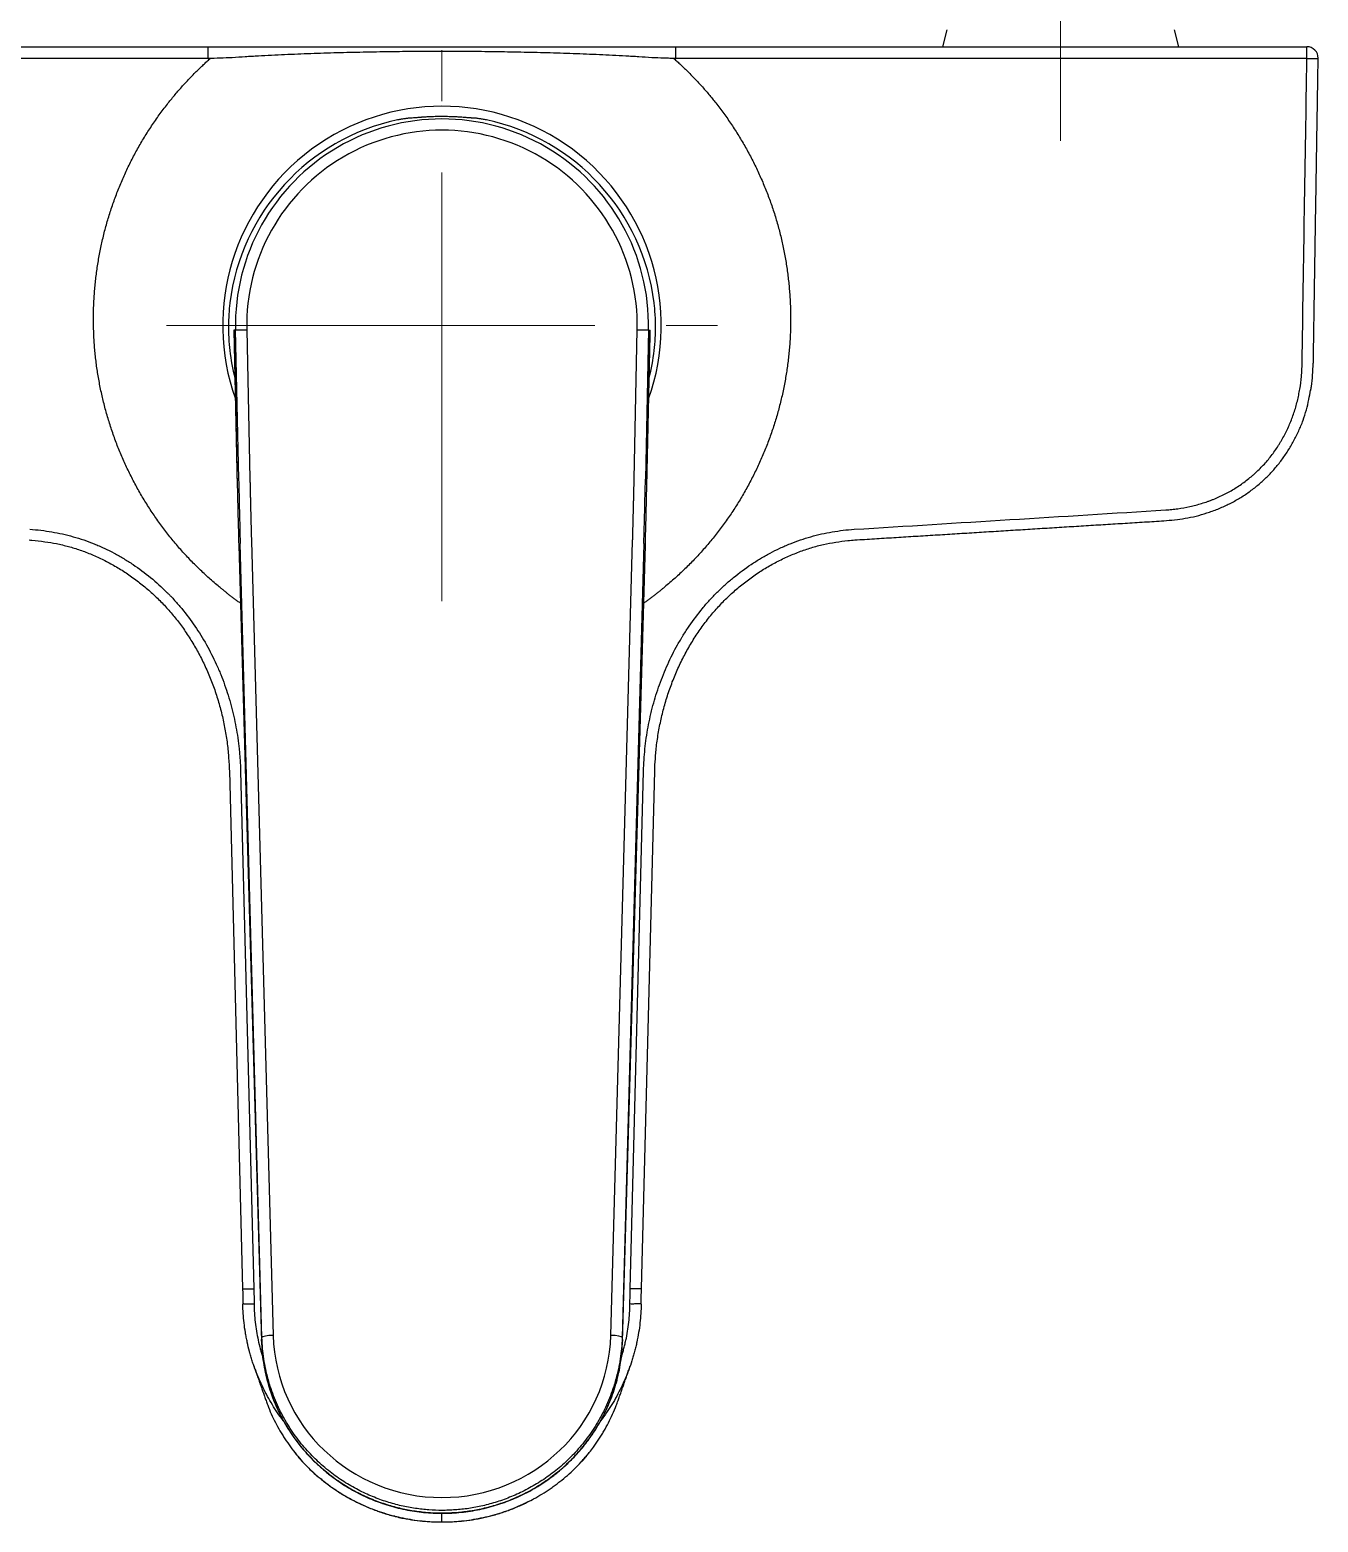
# Model space of a CAD drawing. Extents: x 900 to 2324, y -1513 to 827.
# Drawn here: x 1418.3 to 1532.8, y 538.3 to 671 of the extents above; entities that cross this region are included whole.
import ezdxf

# ---------------------------------------------------------------- set-up
doc = ezdxf.new("R2010")
doc.units = 0
doc.header["$LTSCALE"] = 4
doc.header["$MEASUREMENT"] = 0
doc.linetypes.add('CENTER2', pattern=[28.575, 19.05, -3.175, 3.175, -3.175])
doc.layers.add('1', color=7, linetype='CONTINUOUS')
doc.layers.add('Cneter', color=1, linetype='CENTER2', lineweight=13)

msp = doc.modelspace()

# ---------------------------------------------------------------- linework, layer by layer
at = {"layer": '1', "color": 7, "linetype": 'Continuous', "lineweight": -3}
for p, q in [((1499.84, 670.98), (1499.44, 669.48)), ((1520.03, 670.98), (1520.44, 669.48)), ((1378.02, 669.48), (1434.13, 669.48)), ((1434.13, 668.43), (1434.13, 669.48)), ((1475.73, 669.48), (1531.85, 669.48)), ((1475.73, 668.43), (1475.73, 669.48)), ((1531.85, 668.43), (1531.85, 669.48)), ((1434.13, 668.43), (1378.02, 668.43)), ((1531.85, 668.43), (1475.73, 668.43)), ((1436.57, 644.3), (1436.43, 644.29)), ((1436.43, 644.29), (1436.72, 630.37)), ((1436.44, 643.84), (1436.72, 630.37)), ((1436.57, 644.3), (1437.57, 644.32)), ((1436.85, 631.04), (1436.57, 644.3)), ((1437.57, 644.32), (1437.85, 631.06)), ((1472.02, 631.06), (1472.3, 644.32)), ((1472.3, 644.32), (1473.3, 644.3)), ((1473.3, 644.3), (1473.02, 631.04)), ((1473.14, 630.37), (1473.44, 644.29)), ((1473.15, 630.37), (1473.43, 643.84)), ((1473.3, 644.3), (1473.44, 644.29)), ((1436.72, 630.37), (1436.72, 630.37)), ((1473.14, 630.37), (1473.15, 630.37)), ((1436.85, 625.18), (1438.88, 554.36)), ((1436.85, 625.17), (1438.88, 554.35)), ((1438.92, 554.68), (1436.99, 625.31)), ((1437.99, 625.5), (1439.92, 554.88)), ((1469.95, 554.88), (1471.88, 625.5)), ((1472.88, 625.31), (1470.95, 554.68)), ((1470.99, 554.36), (1473.02, 625.18)), ((1470.99, 554.35), (1473.02, 625.17)), ((1436.02, 605.1), (1437.2, 559.05)), ((1437.01, 605.07), (1438.2, 559.03)), ((1471.67, 559.03), (1472.85, 605.07)), ((1472.67, 559.05), (1473.85, 605.1)), ((1438.88, 554.36), (1438.92, 554.68)), ((1470.95, 554.68), (1470.99, 554.36))]:
    msp.add_line(p, q, dxfattribs=at)
for centre, radius, start, end in [((1531.85, 668.48), 1, 359.0773, 90), ((1454.93, 644.69), 19.5, 340.4587, 199.5413), ((1454.93, 644.69), 18.37, 358.7867, 181.2133), ((1454.93, 644.69), 17.37, 358.7867, 181.2133), ((1454.93, 644.69), 19, 186.7006, 194.2496), ((1454.93, 644.69), 19, 345.7504, 353.2994)]:
    msp.add_arc(centre, radius, start, end, dxfattribs=at)
for centre, major_axis, ratio, start_param, end_param in [((1531.85, 668.48), (-1, 0.016), 0.052329, 1.571639, 3.141581), ((1454.93, 644.38), (0, 19.01), 0.999867, 0.209393, 1.448487), ((1454.93, 644.38), (0, 19.01), 0.999867, 4.834699, 6.073793), ((1438, 631.04), (-0.7, 33), 0.034913, 1.570056, 1.744589), ((1471.87, 631.04), (0.7, 33), 0.034913, 4.538596, 4.713129), ((1437.6, 630.37), (-0.53, 25), 0.034913, 1.570056, 1.779496), ((1472.27, 630.37), (0.53, 25), 0.034913, 4.50369, 4.713129), ((1439.92, 554.71), (-1, -0.027), 0.173585, 4.707644, 6.24774), ((1454.93, 555.28), (15.02, 0), 0.986478, 3.168554, 6.256224), ((1469.95, 554.71), (1, -0.027), 0.173585, 0.035445, 1.575542), ((1469.99, 554.38), (1, -0.029), 0.20783, 6.118106, 6.318871), ((1454.93, 539.27), (0, 1), 0.0001, 2.930765, 3.1365)]:
    msp.add_ellipse(centre, major_axis=major_axis, ratio=ratio, start_param=start_param, end_param=end_param, dxfattribs=at)
for points, degree in [([(1434.13, 669.48), (1434.5, 669.48), (1435.24, 669.48), (1435.98, 669.48), (1436.34, 669.48)], 3), ([(1473.52, 669.48), (1473.89, 669.48), (1474.63, 669.48), (1475.37, 669.48), (1475.73, 669.48)], 3), ([(1434.31, 668.43), (1434.13, 668.43)], 1), ([(1475.73, 668.43), (1475.56, 668.43)], 1), ([(1531.42, 641.3), (1531.56, 650.35), (1531.7, 659.39), (1531.85, 668.43)], 3), ([(1532.42, 641.34), (1532.63, 654.9), (1532.85, 668.47)], 2), ([(1491.59, 626.57), (1500.82, 627.14), (1510.05, 627.71), (1519.29, 628.29)], 3), ([(1491.65, 625.62), (1505.5, 626.48), (1519.35, 627.34)], 2), ([(1437.2, 559.05), (1437.23, 557.72)], 1), ([(1438.2, 559.03), (1438.21, 558.58), (1438.22, 558.13), (1438.23, 557.68)], 3), ([(1471.64, 557.68), (1471.65, 558.13), (1471.66, 558.58), (1471.67, 559.03)], 3), ([(1472.64, 557.72), (1472.65, 558.38), (1472.67, 559.05)], 2), ([(1437.22, 557.72), (1437.22, 557.66)], 1), ([(1472.64, 557.65), (1472.64, 557.72)], 1), ([(1438.2, 552.17), (1439.28, 549.08)], 1), ([(1470.59, 549.08), (1471.67, 552.17)], 1)]:
    msp.add_open_spline(points, degree=degree, dxfattribs=at)
for points, degree, knots in [([(1454.93, 669.06), (1454.16, 669.06), (1453.38, 669.06), (1451.82, 669.05), (1451.04, 669.04), (1449.49, 669.02), (1448.71, 669), (1447.15, 668.97), (1446.38, 668.96), (1444.82, 668.91), (1444.04, 668.89), (1442.49, 668.83), (1441.71, 668.8), (1440.55, 668.75), (1440.16, 668.73), (1439.38, 668.69), (1438.99, 668.67), (1438.41, 668.64), (1438.22, 668.63), (1437.83, 668.61), (1437.63, 668.6), (1437.05, 668.56), (1436.66, 668.54), (1436.28, 668.51)], 3, [0, 0, 0, 0, 0.125, 0.125, 0.25, 0.25, 0.375, 0.375, 0.5, 0.5, 0.625, 0.625, 0.75, 0.75, 0.8125, 0.8125, 0.875, 0.875, 0.90625, 0.90625, 0.9375, 0.9375, 1, 1, 1, 1]), ([(1436.34, 669.48), (1436.73, 669.48), (1437.12, 669.48), (1437.89, 669.48), (1438.28, 669.48), (1439.44, 669.48), (1440.21, 669.48), (1441.76, 669.48), (1442.54, 669.48), (1444.09, 669.48), (1444.86, 669.48), (1446.41, 669.48), (1447.18, 669.48), (1448.73, 669.48), (1449.51, 669.48), (1451.06, 669.48), (1451.83, 669.48), (1453.38, 669.48), (1454.16, 669.48), (1454.93, 669.48)], 3, [0, 0, 0, 0, 0.0625, 0.0625, 0.125, 0.125, 0.25, 0.25, 0.375, 0.375, 0.5, 0.5, 0.625, 0.625, 0.75, 0.75, 0.875, 0.875, 1, 1, 1, 1]), ([(1454.93, 669.48), (1455.71, 669.48), (1456.48, 669.48), (1458.03, 669.48), (1458.81, 669.48), (1460.36, 669.48), (1461.13, 669.48), (1462.68, 669.48), (1463.46, 669.48), (1465.01, 669.48), (1465.78, 669.48), (1467.33, 669.48), (1468.11, 669.48), (1469.65, 669.48), (1470.43, 669.48), (1471.59, 669.48), (1471.98, 669.48), (1472.75, 669.48), (1473.14, 669.48), (1473.52, 669.48)], 3, [0, 0, 0, 0, 0.125, 0.125, 0.25, 0.25, 0.375, 0.375, 0.5, 0.5, 0.625, 0.625, 0.75, 0.75, 0.875, 0.875, 0.9375, 0.9375, 1, 1, 1, 1]), ([(1473.59, 668.51), (1473.2, 668.54), (1472.82, 668.56), (1472.23, 668.6), (1472.04, 668.61), (1471.65, 668.63), (1471.46, 668.64), (1470.88, 668.67), (1470.49, 668.69), (1469.71, 668.73), (1469.32, 668.75), (1468.16, 668.8), (1467.38, 668.83), (1465.82, 668.89), (1465.05, 668.91), (1463.49, 668.96), (1462.71, 668.97), (1461.16, 669), (1460.38, 669.02), (1458.82, 669.04), (1458.05, 669.05), (1456.49, 669.06), (1455.71, 669.06), (1454.93, 669.06)], 3, [0, 0, 0, 0, 0.0625, 0.0625, 0.09375, 0.09375, 0.125, 0.125, 0.1875, 0.1875, 0.25, 0.25, 0.375, 0.375, 0.5, 0.5, 0.625, 0.625, 0.75, 0.75, 0.875, 0.875, 1, 1, 1, 1]), ([(1437, 620), (1435.06, 621.38), (1431.63, 624.7), (1428.75, 628.52), (1426.49, 632.74), (1424.9, 637.26), (1424.02, 641.96), (1423.88, 646.74), (1424.47, 651.49), (1425.78, 656.09), (1427.78, 660.44), (1430.43, 664.43), (1433.12, 667.37), (1434.31, 668.43)], 2, [0, 0, 0, 0.085336, 0.171079, 0.256823, 0.342566, 0.428309, 0.514053, 0.599796, 0.68554, 0.771283, 0.857026, 0.94277, 1, 1, 1]), ([(1436.28, 668.51), (1435.92, 668.5), (1435.57, 668.48), (1434.85, 668.46), (1434.49, 668.44), (1434.13, 668.43)], 3, [0, 0, 0, 0, 0.5, 0.5, 1, 1, 1, 1]), ([(1475.56, 668.43), (1476.75, 667.37), (1479.44, 664.43), (1482.08, 660.44), (1484.09, 656.09), (1485.4, 651.49), (1485.99, 646.74), (1485.85, 641.96), (1484.97, 637.26), (1483.38, 632.74), (1481.12, 628.52), (1478.24, 624.7), (1474.81, 621.38), (1472.87, 620)], 2, [0, 0, 0, 0.05723, 0.142974, 0.228717, 0.31446, 0.400204, 0.485947, 0.571691, 0.657434, 0.743177, 0.828921, 0.914664, 1, 1, 1]), ([(1475.73, 668.43), (1475.64, 668.43), (1475.55, 668.44), (1475.38, 668.44), (1475.11, 668.45), (1474.84, 668.46), (1474.3, 668.48), (1473.94, 668.5), (1473.59, 668.51)], 3, [0, 0, 0, 0, 0.125, 0.125, 0.25, 0.5, 0.5, 1, 1, 1, 1]), ([(1452.01, 663.12), (1452, 663.12), (1451.98, 663.12), (1451.93, 663.12), (1451.91, 663.12), (1451.86, 663.11), (1451.84, 663.11), (1451.81, 663.11), (1451.79, 663.1), (1451.73, 663.1), (1451.69, 663.09), (1451.62, 663.08), (1451.6, 663.08), (1451.55, 663.07), (1451.52, 663.07), (1451.45, 663.05), (1451.39, 663.05), (1451.31, 663.03), (1451.28, 663.03), (1451.24, 663.02), (1451.22, 663.01), (1451.2, 663.01), (1451.18, 663.01), (1451.11, 662.99), (1451.05, 662.98), (1450.98, 662.97)], 3, [0, 0, 0, 0, 0.125, 0.125, 0.25, 0.25, 0.3125, 0.3125, 0.375, 0.375, 0.5, 0.5, 0.5625, 0.5625, 0.625, 0.625, 0.75, 0.75, 0.8125, 0.8125, 0.84375, 0.84375, 0.875, 0.875, 1, 1, 1, 1]), ([(1457.86, 663.12), (1457.82, 663.12), (1457.77, 663.13), (1457.67, 663.13), (1457.64, 663.14), (1457.58, 663.14), (1457.56, 663.14), (1457.51, 663.15), (1457.49, 663.15), (1457.38, 663.16), (1457.28, 663.16), (1457.11, 663.18), (1457.05, 663.18), (1456.96, 663.19), (1456.93, 663.19), (1456.88, 663.2), (1456.87, 663.2), (1456.83, 663.2), (1456.82, 663.2), (1456.67, 663.21), (1456.53, 663.22), (1456.31, 663.23), (1456.24, 663.24), (1456.12, 663.24), (1456.08, 663.25), (1456, 663.25), (1455.96, 663.25), (1455.76, 663.26), (1455.6, 663.26), (1455.35, 663.27), (1455.27, 663.27), (1455.15, 663.27), (1455.1, 663.27), (1455.02, 663.27), (1454.98, 663.27), (1454.76, 663.27), (1454.6, 663.27), (1454.35, 663.27), (1454.27, 663.26), (1454.15, 663.26), (1454.11, 663.26), (1454.02, 663.26), (1453.98, 663.25), (1453.79, 663.25), (1453.63, 663.24), (1453.41, 663.23), (1453.34, 663.22), (1453.24, 663.21), (1453.2, 663.21), (1453.13, 663.21), (1453.1, 663.2), (1452.93, 663.19), (1452.81, 663.18), (1452.65, 663.17), (1452.59, 663.16), (1452.52, 663.16), (1452.49, 663.16), (1452.44, 663.15), (1452.42, 663.15), (1452.31, 663.14), (1452.23, 663.14), (1452.13, 663.13), (1452.1, 663.13), (1452.07, 663.13), (1452.05, 663.13), (1452.03, 663.12), (1452.02, 663.12), (1452.01, 663.12)], 3, [0, 0, 0, 0, 0.0625, 0.0625, 0.09375, 0.09375, 0.109375, 0.109375, 0.125, 0.125, 0.1875, 0.1875, 0.21875, 0.21875, 0.234375, 0.234375, 0.242188, 0.242188, 0.25, 0.25, 0.3125, 0.3125, 0.34375, 0.34375, 0.359375, 0.359375, 0.375, 0.375, 0.4375, 0.4375, 0.46875, 0.46875, 0.484375, 0.484375, 0.5, 0.5, 0.5625, 0.5625, 0.59375, 0.59375, 0.609375, 0.609375, 0.625, 0.625, 0.6875, 0.6875, 0.71875, 0.71875, 0.734375, 0.734375, 0.75, 0.75, 0.8125, 0.8125, 0.84375, 0.84375, 0.859375, 0.859375, 0.875, 0.875, 0.9375, 0.9375, 0.96875, 0.96875, 0.984375, 0.984375, 1, 1, 1, 1]), ([(1458.88, 662.97), (1458.82, 662.98), (1458.76, 662.99), (1458.64, 663.01), (1458.59, 663.03), (1458.47, 663.05), (1458.42, 663.05), (1458.32, 663.07), (1458.27, 663.08), (1458.18, 663.09), (1458.14, 663.1), (1458.06, 663.11), (1458.03, 663.11), (1457.99, 663.12), (1457.98, 663.12), (1457.96, 663.12), (1457.94, 663.12), (1457.92, 663.12), (1457.89, 663.12), (1457.87, 663.12), (1457.86, 663.12)], 3, [0, 0, 0, 0, 0.125, 0.125, 0.25, 0.25, 0.375, 0.375, 0.5, 0.5, 0.625, 0.625, 0.75, 0.75, 0.78125, 0.78125, 0.8125, 0.875, 0.875, 1, 1, 1, 1]), ([(1436.07, 646.69), (1436.03, 646.36), (1436, 646.03), (1435.96, 645.34), (1435.94, 644.99), (1435.94, 644.46), (1435.94, 644.28), (1435.95, 644.01), (1435.95, 643.92), (1435.96, 643.74), (1435.96, 643.65), (1435.99, 643.2), (1436.02, 642.83), (1436.06, 642.47)], 3, [0, 0, 0, 0, 0.25, 0.25, 0.5, 0.5, 0.625, 0.625, 0.6875, 0.6875, 0.75, 0.75, 1, 1, 1, 1]), ([(1473.8, 642.47), (1473.85, 642.83), (1473.88, 643.2), (1473.92, 643.91), (1473.93, 644.27), (1473.92, 644.8), (1473.92, 644.98), (1473.91, 645.24), (1473.91, 645.33), (1473.9, 645.51), (1473.89, 645.59), (1473.87, 646.03), (1473.84, 646.36), (1473.79, 646.69)], 3, [0, 0, 0, 0, 0.25, 0.25, 0.5, 0.5, 0.625, 0.625, 0.6875, 0.6875, 0.75, 0.75, 1, 1, 1, 1]), ([(1436.43, 644.29), (1436.43, 644.22), (1436.43, 644.09), (1436.44, 643.94), (1436.44, 643.85), (1436.44, 643.84)], 3, [0, 0, 0, 0, 0.455319, 0.905174, 1, 1, 1, 1]), ([(1473.43, 643.84), (1473.43, 643.85), (1473.43, 644), (1473.44, 644.15), (1473.44, 644.29)], 3, [0, 0, 0, 0, 0.05413, 1, 1, 1, 1]), ([(1531.22, 639.04), (1531.28, 639.41), (1531.33, 639.79), (1531.38, 640.36), (1531.39, 640.55), (1531.41, 640.92), (1531.42, 641.11), (1531.42, 641.3)], 3, [0, 0, 0, 0, 0.5, 0.5, 0.75, 0.75, 1, 1, 1, 1]), ([(1532.19, 638.92), (1532.21, 639.04), (1532.28, 639.49), (1532.36, 640.3), (1532.4, 640.99), (1532.41, 641.34)], 3, [0, 0, 0, 0, 0.145417, 0.563568, 1, 1, 1, 1]), ([(1519.29, 628.29), (1519.38, 628.29), (1519.47, 628.3), (1519.65, 628.32), (1519.92, 628.34), (1520.19, 628.37), (1520.73, 628.45), (1521.44, 628.58), (1522.14, 628.76), (1522.66, 628.92), (1522.83, 628.98), (1523.09, 629.07), (1523.22, 629.11), (1523.35, 629.16), (1523.43, 629.2), (1523.48, 629.21), (1523.69, 629.3), (1523.86, 629.37), (1524.19, 629.52), (1524.35, 629.6), (1524.83, 629.84), (1525.46, 630.2), (1526.06, 630.6), (1526.49, 630.93), (1526.64, 631.04), (1526.81, 631.19), (1526.85, 631.22), (1526.92, 631.27), (1526.95, 631.3), (1527.06, 631.39), (1527.13, 631.45), (1527.47, 631.76), (1527.72, 632.01), (1528.22, 632.54), (1528.68, 633.09), (1529.1, 633.69), (1529.32, 634.03), (1529.35, 634.07), (1529.39, 634.15), (1529.42, 634.19), (1529.49, 634.3), (1529.63, 634.54), (1529.76, 634.78), (1530.02, 635.26), (1530.17, 635.58), (1530.38, 636.08), (1530.45, 636.25), (1530.58, 636.58), (1530.64, 636.75), (1530.81, 637.27), (1530.91, 637.61), (1531.02, 638.06), (1531.04, 638.14), (1531.08, 638.32), (1531.12, 638.5), (1531.15, 638.68), (1531.19, 638.86), (1531.2, 638.95), (1531.22, 639.04)], 3, [0, 0, 0, 0, 0.015625, 0.015625, 0.03125, 0.0625, 0.0625, 0.125, 0.1875, 0.1875, 0.21875, 0.21875, 0.234375, 0.242188, 0.242188, 0.25, 0.25, 0.28125, 0.28125, 0.3125, 0.3125, 0.375, 0.4375, 0.4375, 0.46875, 0.46875, 0.476563, 0.476563, 0.484375, 0.484375, 0.5, 0.5, 0.5625, 0.5625, 0.625, 0.6875, 0.6875, 0.695313, 0.695313, 0.703125, 0.703125, 0.71875, 0.75, 0.75, 0.8125, 0.8125, 0.84375, 0.84375, 0.875, 0.875, 0.9375, 0.9375, 0.953125, 0.953125, 0.96875, 0.984375, 0.984375, 1, 1, 1, 1]), ([(1519.35, 627.35), (1519.68, 627.37), (1520.31, 627.43), (1521.28, 627.58), (1522.24, 627.8), (1523.2, 628.09), (1524.16, 628.46), (1525.09, 628.89), (1525.97, 629.39), (1526.81, 629.95), (1527.59, 630.57), (1528.32, 631.24), (1528.99, 631.95), (1529.6, 632.72), (1530.17, 633.54), (1530.68, 634.4), (1531.13, 635.31), (1531.51, 636.24), (1531.81, 637.18), (1532.02, 638.07), (1532.12, 638.66), (1532.16, 638.93)], 3, [0, 0, 0, 0, 0.052397, 0.102892, 0.155584, 0.209818, 0.264775, 0.319398, 0.373597, 0.427326, 0.480587, 0.532856, 0.584869, 0.63752, 0.690738, 0.744419, 0.798419, 0.852816, 0.904561, 0.956473, 1, 1, 1, 1]), ([(1437.85, 631.06), (1437.85, 631.03), (1437.85, 630.98), (1437.85, 630.89), (1437.85, 630.81), (1437.86, 630.73), (1437.86, 630.64), (1437.86, 630.56), (1437.86, 630.48), (1437.86, 630.39), (1437.86, 630.31), (1437.87, 630.23), (1437.87, 630.14), (1437.87, 630.06), (1437.87, 629.98), (1437.87, 629.89), (1437.88, 629.81), (1437.88, 629.73), (1437.88, 629.64), (1437.88, 629.56), (1437.88, 629.48), (1437.89, 629.39), (1437.89, 629.31), (1437.89, 629.22), (1437.89, 629.14), (1437.89, 629.06), (1437.9, 628.97), (1437.9, 628.89), (1437.9, 628.8), (1437.9, 628.72), (1437.9, 628.64), (1437.91, 628.55), (1437.91, 628.47), (1437.91, 628.38), (1437.91, 628.3), (1437.91, 628.21), (1437.92, 628.13), (1437.92, 628.05), (1437.92, 627.96), (1437.92, 627.88), (1437.93, 627.79), (1437.93, 627.71), (1437.93, 627.62), (1437.93, 627.54), (1437.93, 627.45), (1437.94, 627.37), (1437.94, 627.28), (1437.94, 627.2), (1437.94, 627.12), (1437.94, 627.03), (1437.95, 626.95), (1437.95, 626.86), (1437.95, 626.78), (1437.95, 626.69), (1437.96, 626.61), (1437.96, 626.52), (1437.96, 626.44), (1437.96, 626.35), (1437.97, 626.27), (1437.97, 626.18), (1437.97, 626.1), (1437.97, 626.01), (1437.97, 625.93), (1437.98, 625.84), (1437.98, 625.76), (1437.98, 625.67), (1437.98, 625.59), (1437.99, 625.53), (1437.99, 625.5)], 3, [0, 0, 0, 0, 0.014832, 0.029674, 0.044526, 0.059388, 0.07426, 0.089141, 0.104032, 0.118933, 0.133844, 0.148765, 0.163695, 0.178635, 0.193585, 0.208545, 0.223515, 0.238495, 0.253484, 0.268483, 0.283492, 0.298511, 0.31354, 0.328579, 0.343627, 0.358685, 0.373753, 0.388831, 0.403918, 0.419016, 0.434123, 0.44924, 0.464367, 0.479504, 0.494651, 0.509807, 0.524973, 0.540149, 0.555335, 0.570531, 0.585736, 0.600952, 0.616177, 0.631412, 0.646657, 0.661911, 0.677176, 0.69245, 0.707734, 0.723028, 0.738332, 0.753646, 0.768969, 0.784302, 0.799646, 0.814998, 0.830361, 0.845734, 0.861116, 0.876508, 0.89191, 0.907322, 0.922744, 0.938176, 0.953617, 0.969068, 0.984529, 1, 1, 1, 1]), ([(1471.88, 625.5), (1471.88, 625.53), (1471.88, 625.59), (1471.89, 625.67), (1471.89, 625.76), (1471.89, 625.84), (1471.89, 625.93), (1471.9, 626.01), (1471.9, 626.1), (1471.9, 626.18), (1471.9, 626.27), (1471.9, 626.35), (1471.91, 626.44), (1471.91, 626.52), (1471.91, 626.61), (1471.91, 626.69), (1471.92, 626.78), (1471.92, 626.86), (1471.92, 626.95), (1471.92, 627.03), (1471.93, 627.12), (1471.93, 627.2), (1471.93, 627.28), (1471.93, 627.37), (1471.93, 627.45), (1471.94, 627.54), (1471.94, 627.62), (1471.94, 627.71), (1471.94, 627.79), (1471.94, 627.88), (1471.95, 627.96), (1471.95, 628.05), (1471.95, 628.13), (1471.95, 628.21), (1471.96, 628.3), (1471.96, 628.38), (1471.96, 628.47), (1471.96, 628.55), (1471.96, 628.64), (1471.97, 628.72), (1471.97, 628.8), (1471.97, 628.89), (1471.97, 628.97), (1471.97, 629.06), (1471.98, 629.14), (1471.98, 629.22), (1471.98, 629.31), (1471.98, 629.39), (1471.98, 629.48), (1471.99, 629.56), (1471.99, 629.64), (1471.99, 629.73), (1471.99, 629.81), (1471.99, 629.89), (1472, 629.98), (1472, 630.06), (1472, 630.14), (1472, 630.23), (1472, 630.31), (1472.01, 630.39), (1472.01, 630.48), (1472.01, 630.56), (1472.01, 630.64), (1472.01, 630.73), (1472.01, 630.81), (1472.02, 630.89), (1472.02, 630.98), (1472.02, 631.03), (1472.02, 631.06)], 3, [0, 0, 0, 0, 0.015471, 0.030932, 0.046383, 0.061824, 0.077256, 0.092678, 0.10809, 0.123492, 0.138884, 0.154266, 0.169639, 0.185002, 0.200354, 0.215698, 0.231031, 0.246354, 0.261668, 0.276972, 0.292266, 0.30755, 0.322824, 0.338089, 0.353343, 0.368588, 0.383823, 0.399048, 0.414264, 0.429469, 0.444665, 0.459851, 0.475027, 0.490193, 0.505349, 0.520496, 0.535633, 0.55076, 0.565877, 0.580984, 0.596082, 0.611169, 0.626247, 0.641315, 0.656373, 0.671421, 0.68646, 0.701489, 0.716508, 0.731517, 0.746516, 0.761505, 0.776485, 0.791455, 0.806415, 0.821365, 0.836305, 0.851235, 0.866156, 0.881067, 0.895968, 0.910859, 0.92574, 0.940612, 0.955474, 0.970326, 0.985168, 1, 1, 1, 1]), ([(1418.28, 626.57), (1418.61, 626.55), (1418.94, 626.52), (1419.59, 626.44), (1419.91, 626.39), (1420.55, 626.28), (1420.87, 626.22), (1421.51, 626.08), (1421.83, 626), (1422.77, 625.73), (1423.38, 625.52), (1424.15, 625.21), (1424.3, 625.15), (1424.6, 625.02), (1424.75, 624.95), (1425.2, 624.74), (1425.49, 624.6), (1426.07, 624.29), (1426.35, 624.13), (1426.91, 623.79), (1427.19, 623.62), (1427.99, 623.08), (1428.51, 622.69), (1429.52, 621.87), (1430, 621.43), (1430.53, 620.9), (1430.59, 620.84), (1430.7, 620.73), (1430.87, 620.55), (1431.04, 620.37), (1431.37, 620.01), (1431.58, 619.76), (1432.2, 619.01), (1432.59, 618.49), (1433.32, 617.42), (1433.66, 616.87), (1434.3, 615.74), (1434.59, 615.16), (1434.93, 614.41), (1435, 614.26), (1435.1, 614.03), (1435.13, 613.96), (1435.19, 613.81), (1435.22, 613.73), (1435.38, 613.35), (1435.49, 613.05), (1435.82, 612.12), (1436.01, 611.5), (1436.35, 610.25), (1436.49, 609.61), (1436.73, 608.33), (1436.82, 607.69), (1436.9, 606.88), (1436.92, 606.71), (1436.94, 606.47), (1436.95, 606.38), (1436.96, 606.22), (1436.99, 605.81), (1437.01, 605.4), (1437.01, 605.07)], 3, [0, 0, 0, 0, 0.03125, 0.03125, 0.0625, 0.0625, 0.09375, 0.09375, 0.125, 0.125, 0.1875, 0.1875, 0.203125, 0.203125, 0.21875, 0.21875, 0.25, 0.25, 0.28125, 0.28125, 0.3125, 0.3125, 0.375, 0.375, 0.4375, 0.4375, 0.445312, 0.445312, 0.453125, 0.46875, 0.46875, 0.5, 0.5, 0.5625, 0.5625, 0.625, 0.625, 0.6875, 0.6875, 0.703125, 0.703125, 0.710937, 0.710937, 0.71875, 0.71875, 0.75, 0.75, 0.8125, 0.8125, 0.875, 0.875, 0.9375, 0.9375, 0.953125, 0.953125, 0.960937, 0.960937, 0.96875, 1, 1, 1, 1]), ([(1472.85, 605.07), (1472.87, 605.73), (1472.91, 606.38), (1473.05, 607.68), (1473.14, 608.33), (1473.32, 609.29), (1473.38, 609.61), (1473.47, 610.01), (1473.49, 610.09), (1473.53, 610.25), (1473.55, 610.33), (1473.61, 610.57), (1473.65, 610.73), (1473.86, 611.52), (1474.05, 612.14), (1474.49, 613.36), (1474.73, 613.96), (1475.27, 615.15), (1475.56, 615.73), (1475.96, 616.44), (1476.05, 616.58), (1476.17, 616.79), (1476.21, 616.86), (1476.3, 617.01), (1476.51, 617.35), (1476.74, 617.7), (1477.29, 618.5), (1477.68, 619.02), (1478.3, 619.78), (1478.51, 620.02), (1478.95, 620.5), (1479.4, 620.97), (1479.87, 621.42), (1480.24, 621.75), (1480.36, 621.86), (1480.61, 622.08), (1480.74, 622.18), (1481.37, 622.7), (1481.89, 623.09), (1482.7, 623.63), (1482.98, 623.81), (1483.53, 624.14), (1483.82, 624.3), (1484.39, 624.61), (1484.69, 624.75), (1485.13, 624.96), (1485.28, 625.02), (1485.51, 625.12), (1485.58, 625.15), (1485.74, 625.22), (1485.81, 625.25), (1486.5, 625.52), (1487.11, 625.73), (1488.05, 626), (1488.37, 626.08), (1489, 626.22), (1489.32, 626.28), (1489.96, 626.39), (1490.28, 626.44), (1490.93, 626.52), (1491.26, 626.55), (1491.59, 626.57)], 3, [0, 0, 0, 0, 0.0625, 0.0625, 0.125, 0.125, 0.15625, 0.15625, 0.164062, 0.164062, 0.171875, 0.171875, 0.1875, 0.1875, 0.25, 0.25, 0.3125, 0.3125, 0.375, 0.375, 0.390625, 0.390625, 0.398437, 0.398437, 0.40625, 0.4375, 0.4375, 0.5, 0.5, 0.53125, 0.53125, 0.5625, 0.59375, 0.59375, 0.609375, 0.609375, 0.625, 0.625, 0.6875, 0.6875, 0.71875, 0.71875, 0.75, 0.75, 0.78125, 0.78125, 0.796875, 0.796875, 0.804687, 0.804687, 0.8125, 0.8125, 0.875, 0.875, 0.90625, 0.90625, 0.9375, 0.9375, 0.96875, 0.96875, 1, 1, 1, 1]), ([(1418.22, 625.62), (1418.29, 625.62), (1418.76, 625.58), (1419.57, 625.48), (1420.67, 625.3), (1421.71, 625.05), (1422.76, 624.73), (1423.8, 624.33), (1424.84, 623.85), (1425.86, 623.31), (1426.85, 622.69), (1427.82, 622), (1428.74, 621.26), (1429.63, 620.45), (1430.45, 619.6), (1431.22, 618.69), (1431.95, 617.73), (1432.62, 616.71), (1433.25, 615.63), (1433.82, 614.51), (1434.33, 613.34), (1434.78, 612.13), (1435.17, 610.88), (1435.48, 609.6), (1435.73, 608.31), (1435.9, 607), (1435.98, 605.93), (1436.01, 605.29), (1436.02, 605.1)], 3, [0, 0, 0, 0, 0.007868, 0.04736, 0.081971, 0.118913, 0.154946, 0.192628, 0.230884, 0.269679, 0.308943, 0.348582, 0.38848, 0.428506, 0.468499, 0.508313, 0.548141, 0.589348, 0.631115, 0.673445, 0.716311, 0.759665, 0.803436, 0.847535, 0.891855, 0.936261, 0.980486, 1, 1, 1, 1]), ([(1473.85, 605.1), (1473.86, 605.45), (1473.9, 606.22), (1474.01, 607.43), (1474.21, 608.72), (1474.48, 610.01), (1474.82, 611.28), (1475.23, 612.53), (1475.71, 613.75), (1476.25, 614.93), (1476.86, 616.06), (1477.52, 617.14), (1478.24, 618.17), (1479.01, 619.13), (1479.82, 620.03), (1480.67, 620.86), (1481.58, 621.64), (1482.53, 622.36), (1483.53, 623.02), (1484.55, 623.61), (1485.61, 624.12), (1486.68, 624.57), (1487.76, 624.94), (1488.85, 625.23), (1489.94, 625.43), (1490.87, 625.56), (1491.44, 625.61), (1491.65, 625.62)], 3, [0, 0, 0, 0, 0.035565, 0.077392, 0.122571, 0.166054, 0.210484, 0.254742, 0.298706, 0.342271, 0.385352, 0.427885, 0.469835, 0.511165, 0.551467, 0.591267, 0.631291, 0.67139, 0.711373, 0.751094, 0.790431, 0.829286, 0.867589, 0.905302, 0.942443, 0.979141, 1, 1, 1, 1]), ([(1437.2, 559.05), (1437.2, 559.05), (1437.2, 559.05), (1437.22, 559.04), (1437.23, 559.04), (1437.28, 559.03), (1437.31, 559.03), (1437.38, 559.03), (1437.42, 559.03), (1437.51, 559.02), (1437.56, 559.02), (1437.68, 559.02), (1437.74, 559.02), (1437.86, 559.02), (1437.93, 559.02), (1438.06, 559.02), (1438.13, 559.02), (1438.2, 559.03)], 3, [0, 0, 0, 0, 0.076324, 0.076324, 0.208278, 0.208278, 0.340232, 0.340232, 0.472185, 0.472185, 0.604139, 0.604139, 0.736093, 0.736093, 0.868046, 0.868046, 1, 1, 1, 1]), ([(1472.67, 559.05), (1472.67, 559.05), (1472.66, 559.05), (1472.65, 559.04), (1472.64, 559.04), (1472.59, 559.04), (1472.56, 559.03), (1472.49, 559.03), (1472.45, 559.03), (1472.36, 559.02), (1472.3, 559.02), (1472.19, 559.02), (1472.13, 559.02), (1472.01, 559.02), (1471.94, 559.02), (1471.8, 559.02), (1471.74, 559.02), (1471.67, 559.03)], 3, [0, 0, 0, 0, 0.076392, 0.076392, 0.208336, 0.208336, 0.34028, 0.34028, 0.472224, 0.472224, 0.604168, 0.604168, 0.736112, 0.736112, 0.868056, 0.868056, 1, 1, 1, 1]), ([(1440.8, 547.31), (1440.63, 547.54), (1440.47, 547.77), (1439.99, 548.47), (1439.69, 548.96), (1439.14, 549.96), (1438.89, 550.47), (1438.55, 551.26), (1438.44, 551.53), (1438.31, 551.87), (1438.29, 551.93), (1438.24, 552.07), (1438.17, 552.27), (1438.05, 552.62), (1437.95, 552.96), (1437.88, 553.2), (1437.85, 553.31), (1437.83, 553.38), (1437.82, 553.41), (1437.74, 553.72), (1437.64, 554.14), (1437.54, 554.64), (1437.5, 554.85), (1437.47, 554.99), (1437.46, 555.06), (1437.4, 555.42), (1437.36, 555.7), (1437.27, 556.55), (1437.23, 557.1), (1437.22, 557.66)], 3, [0, 0, 0, 0, 0.076143, 0.076143, 0.230906, 0.230906, 0.385669, 0.385669, 0.46305, 0.46305, 0.482396, 0.482396, 0.501741, 0.540432, 0.579122, 0.598468, 0.608141, 0.608141, 0.617813, 0.617813, 0.695195, 0.733885, 0.753231, 0.753231, 0.772576, 0.772576, 0.849957, 0.849957, 1, 1, 1, 1]), ([(1437.23, 557.72), (1437.23, 557.72), (1437.23, 557.72), (1437.24, 557.71), (1437.26, 557.71), (1437.3, 557.7), (1437.33, 557.7), (1437.4, 557.69), (1437.44, 557.69), (1437.54, 557.69), (1437.59, 557.68), (1437.7, 557.68), (1437.76, 557.68), (1437.89, 557.68), (1437.95, 557.68), (1438.09, 557.68), (1438.16, 557.68), (1438.23, 557.68)], 3, [0, 0, 0, 0, 0.078791, 0.078791, 0.210392, 0.210392, 0.341993, 0.341993, 0.473595, 0.473595, 0.605196, 0.605196, 0.736797, 0.736797, 0.868399, 0.868399, 1, 1, 1, 1]), ([(1438.22, 557.68), (1438.22, 557.41), (1438.23, 557.14), (1438.27, 556.59), (1438.29, 556.32), (1438.38, 555.52), (1438.47, 554.99), (1438.64, 554.2), (1438.7, 553.94), (1438.81, 553.55), (1438.84, 553.42), (1438.91, 553.17), (1438.95, 553.05), (1438.99, 552.93)], 3, [0, 0, 0, 0, 0.167757, 0.167757, 0.335514, 0.335514, 0.671028, 0.671028, 0.838785, 0.838785, 0.922664, 0.922664, 1, 1, 1, 1]), ([(1472.65, 557.65), (1472.64, 557.09), (1472.6, 556.54), (1472.47, 555.42), (1472.38, 554.85), (1472.24, 554.22), (1472.23, 554.15), (1472.2, 554.01), (1472.18, 553.94), (1472.13, 553.73), (1472.09, 553.59), (1472.04, 553.38), (1472.02, 553.31), (1471.98, 553.17), (1471.92, 552.97), (1471.86, 552.76), (1471.73, 552.35), (1471.64, 552.08), (1471.44, 551.55), (1471.33, 551.28), (1470.99, 550.5), (1470.74, 549.99), (1470.33, 549.23), (1470.19, 548.98), (1469.96, 548.61), (1469.88, 548.49), (1469.73, 548.25), (1469.65, 548.13), (1469.4, 547.76), (1469.22, 547.51), (1469.03, 547.27)], 3, [0, 0, 0, 0, 0.148237, 0.148237, 0.302249, 0.302249, 0.3215, 0.3215, 0.340752, 0.340752, 0.379255, 0.379255, 0.398506, 0.398506, 0.417758, 0.456261, 0.456261, 0.533267, 0.533267, 0.610273, 0.610273, 0.764285, 0.764285, 0.841291, 0.841291, 0.879794, 0.879794, 0.918297, 0.918297, 1, 1, 1, 1]), ([(1470.89, 552.95), (1470.92, 553.05), (1470.95, 553.15), (1471.02, 553.39), (1471.05, 553.52), (1471.12, 553.78), (1471.16, 553.91), (1471.21, 554.11), (1471.22, 554.18), (1471.25, 554.31), (1471.27, 554.38), (1471.4, 554.98), (1471.48, 555.51), (1471.61, 556.59), (1471.64, 557.13), (1471.65, 557.68)], 3, [0, 0, 0, 0, 0.066848, 0.066848, 0.15168, 0.15168, 0.236512, 0.236512, 0.278928, 0.278928, 0.321344, 0.321344, 0.660672, 0.660672, 1, 1, 1, 1]), ([(1472.65, 557.72), (1472.65, 557.71), (1472.65, 557.71), (1472.63, 557.71), (1472.62, 557.7), (1472.57, 557.7), (1472.54, 557.69), (1472.47, 557.69), (1472.43, 557.69), (1472.34, 557.68), (1472.29, 557.68), (1472.17, 557.68), (1472.11, 557.68), (1471.99, 557.67), (1471.92, 557.67), (1471.79, 557.67), (1471.72, 557.67), (1471.65, 557.68)], 3, [0, 0, 0, 0, 0.078361, 0.078361, 0.210023, 0.210023, 0.341686, 0.341686, 0.473349, 0.473349, 0.605012, 0.605012, 0.736674, 0.736674, 0.868337, 0.868337, 1, 1, 1, 1]), ([(1438.88, 554.36), (1438.9, 553.73), (1438.95, 553.1), (1439.14, 551.87), (1439.27, 551.27), (1439.59, 550.11), (1439.79, 549.54), (1440.23, 548.45), (1440.48, 547.93), (1441.03, 546.92), (1441.33, 546.44), (1441.96, 545.52), (1442.3, 545.08), (1443.01, 544.26), (1443.38, 543.87), (1444.15, 543.15), (1444.55, 542.81), (1445.35, 542.18), (1445.77, 541.89), (1446.61, 541.36), (1447.03, 541.12), (1447.88, 540.68), (1448.31, 540.48), (1449.17, 540.13), (1449.6, 539.98), (1450.46, 539.71), (1450.88, 539.59), (1451.73, 539.4), (1452.14, 539.33), (1452.96, 539.21), (1453.37, 539.16), (1453.97, 539.12), (1454.16, 539.11), (1454.45, 539.1), (1454.55, 539.1), (1454.74, 539.09), (1454.84, 539.09), (1455.32, 539.09), (1455.71, 539.11), (1456.5, 539.16), (1456.91, 539.21), (1457.73, 539.33), (1458.14, 539.4), (1458.99, 539.6), (1459.41, 539.71), (1460.27, 539.98), (1460.7, 540.13), (1461.56, 540.48), (1461.99, 540.68), (1462.84, 541.12), (1463.26, 541.36), (1464.1, 541.9), (1464.51, 542.19), (1465.32, 542.81), (1465.72, 543.15), (1466.49, 543.88), (1466.86, 544.26), (1467.57, 545.09), (1467.9, 545.52), (1468.54, 546.44), (1468.84, 546.92), (1469.39, 547.93), (1469.64, 548.45), (1470.08, 549.54), (1470.27, 550.11), (1470.6, 551.27), (1470.73, 551.87), (1470.91, 553.1), (1470.97, 553.73), (1470.99, 554.36)], 3, [0, 0, 0, 0, 0.03125, 0.03125, 0.0625, 0.0625, 0.09375, 0.09375, 0.125, 0.125, 0.15625, 0.15625, 0.1875, 0.1875, 0.21875, 0.21875, 0.25, 0.25, 0.28125, 0.28125, 0.3125, 0.3125, 0.34375, 0.34375, 0.375, 0.375, 0.40625, 0.40625, 0.4375, 0.4375, 0.46875, 0.46875, 0.484375, 0.484375, 0.492187, 0.492187, 0.5, 0.5, 0.53125, 0.53125, 0.5625, 0.5625, 0.59375, 0.59375, 0.625, 0.625, 0.65625, 0.65625, 0.6875, 0.6875, 0.71875, 0.71875, 0.75, 0.75, 0.78125, 0.78125, 0.8125, 0.8125, 0.84375, 0.84375, 0.875, 0.875, 0.90625, 0.90625, 0.9375, 0.9375, 0.96875, 0.96875, 1, 1, 1, 1]), ([(1470.95, 554.68), (1470.93, 554.04), (1470.88, 553.41), (1470.69, 552.18), (1470.56, 551.58), (1470.24, 550.4), (1470.05, 549.84), (1469.6, 548.74), (1469.35, 548.21), (1468.81, 547.2), (1468.51, 546.71), (1467.87, 545.79), (1467.54, 545.35), (1466.83, 544.52), (1466.46, 544.13), (1465.69, 543.4), (1465.3, 543.06), (1464.49, 542.43), (1464.08, 542.14), (1463.24, 541.61), (1462.82, 541.36), (1461.96, 540.92), (1461.54, 540.72), (1460.68, 540.37), (1460.25, 540.21), (1459.4, 539.94), (1458.97, 539.83), (1458.13, 539.63), (1457.72, 539.56), (1456.9, 539.43), (1456.49, 539.39), (1455.9, 539.35), (1455.7, 539.34), (1455.31, 539.32), (1455.12, 539.32), (1454.55, 539.32), (1454.16, 539.33), (1453.37, 539.39), (1452.97, 539.44), (1452.15, 539.56), (1451.73, 539.63), (1450.89, 539.83), (1450.47, 539.94), (1449.62, 540.21), (1449.19, 540.37), (1448.33, 540.72), (1447.9, 540.92), (1447.05, 541.36), (1446.62, 541.61), (1445.79, 542.14), (1445.38, 542.43), (1444.57, 543.07), (1444.17, 543.41), (1443.41, 544.14), (1443.04, 544.52), (1442.33, 545.35), (1441.99, 545.79), (1441.36, 546.71), (1441.06, 547.2), (1440.51, 548.21), (1440.26, 548.74), (1439.82, 549.84), (1439.63, 550.4), (1439.31, 551.58), (1439.18, 552.18), (1438.99, 553.41), (1438.94, 554.04), (1438.92, 554.68)], 3, [0, 0, 0, 0, 0.03125, 0.03125, 0.0625, 0.0625, 0.09375, 0.09375, 0.125, 0.125, 0.15625, 0.15625, 0.1875, 0.1875, 0.21875, 0.21875, 0.25, 0.25, 0.28125, 0.28125, 0.3125, 0.3125, 0.34375, 0.34375, 0.375, 0.375, 0.40625, 0.40625, 0.4375, 0.4375, 0.46875, 0.46875, 0.484375, 0.484375, 0.5, 0.5, 0.53125, 0.53125, 0.5625, 0.5625, 0.59375, 0.59375, 0.625, 0.625, 0.65625, 0.65625, 0.6875, 0.6875, 0.71875, 0.71875, 0.75, 0.75, 0.78125, 0.78125, 0.8125, 0.8125, 0.84375, 0.84375, 0.875, 0.875, 0.90625, 0.90625, 0.9375, 0.9375, 0.96875, 0.96875, 1, 1, 1, 1]), ([(1439.23, 551.53), (1439.27, 551.34), (1439.43, 550.66), (1439.77, 549.56), (1440.3, 548.28), (1440.88, 547.16), (1441.51, 546.14), (1442.16, 545.24), (1442.84, 544.43), (1443.5, 543.73), (1444.2, 543.08), (1445.1, 542.33), (1446.26, 541.52), (1447.7, 540.71), (1449.23, 540.05), (1450.83, 539.55), (1452.47, 539.22), (1454.13, 539.05), (1455.81, 539.05), (1457.47, 539.23), (1459.1, 539.57), (1460.66, 540.07), (1462.11, 540.69), (1463.27, 541.33), (1464.18, 541.92), (1464.92, 542.46), (1465.72, 543.12), (1466.61, 543.97), (1467.5, 544.97), (1468.35, 546.11), (1469.12, 547.37), (1469.83, 548.83), (1470.41, 550.49), (1470.68, 551.68), (1470.78, 552.31), (1470.78, 552.31)], 3, [0, 0, 0, 0, 0.013172, 0.047704, 0.079339, 0.108076, 0.133916, 0.161098, 0.184119, 0.20546, 0.227014, 0.24878, 0.28552, 0.322843, 0.360379, 0.397912, 0.435445, 0.472975, 0.510505, 0.548035, 0.585568, 0.622662, 0.658239, 0.692252, 0.711912, 0.731459, 0.754728, 0.782594, 0.815058, 0.845627, 0.87939, 0.916346, 0.956496, 0.999841, 1, 1, 1, 1]), ([(1439.28, 549.08), (1439.33, 548.95), (1439.38, 548.82), (1439.53, 548.42), (1439.74, 547.9), (1440.1, 547.14), (1440.38, 546.64), (1440.55, 546.33), (1440.59, 546.27), (1440.66, 546.15), (1440.7, 546.09), (1440.81, 545.91), (1440.89, 545.79), (1441.12, 545.43), (1441.29, 545.19), (1441.79, 544.51), (1442.15, 544.07), (1442.72, 543.44), (1443.12, 543.04), (1443.54, 542.65), (1443.86, 542.36), (1444.03, 542.22), (1444.2, 542.09), (1444.31, 542), (1444.36, 541.95), (1444.65, 541.73), (1445.11, 541.38), (1445.83, 540.9), (1446.57, 540.46), (1447.07, 540.19), (1447.59, 539.93), (1447.85, 539.81), (1448.38, 539.58), (1448.65, 539.47), (1449, 539.35), (1449.06, 539.32), (1449.2, 539.27), (1449.41, 539.2), (1449.62, 539.13), (1450.03, 539), (1450.32, 538.92), (1450.67, 538.83), (1450.74, 538.81), (1450.88, 538.77), (1450.95, 538.76), (1451.17, 538.71), (1451.88, 538.55), (1452.6, 538.44), (1453.76, 538.32), (1454.35, 538.29), (1454.93, 538.29)], 3, [0, 0, 0, 0, 0.021277, 0.021277, 0.06383, 0.106383, 0.148936, 0.148936, 0.159574, 0.159574, 0.170213, 0.170213, 0.191489, 0.191489, 0.234043, 0.234043, 0.319149, 0.319149, 0.361702, 0.404255, 0.404255, 0.425532, 0.43617, 0.43617, 0.446809, 0.446809, 0.489362, 0.531915, 0.574468, 0.617021, 0.617021, 0.659574, 0.659574, 0.702128, 0.702128, 0.712766, 0.712766, 0.723404, 0.744681, 0.744681, 0.787234, 0.787234, 0.797872, 0.797872, 0.808511, 0.808511, 0.829787, 0.914894, 0.914894, 1, 1, 1, 1]), ([(1468.03, 544.47), (1468.16, 544.62), (1468.28, 544.78), (1468.56, 545.16), (1468.72, 545.4), (1468.96, 545.76), (1469.04, 545.88), (1469.19, 546.12), (1469.26, 546.24), (1469.47, 546.61), (1469.75, 547.11), (1470.11, 547.87), (1470.33, 548.39), (1470.48, 548.79), (1470.53, 548.94), (1470.59, 549.08)], 3, [0, 0, 0, 0, 0.111316, 0.111316, 0.271598, 0.271598, 0.351739, 0.351739, 0.43188, 0.43188, 0.592162, 0.752444, 0.912726, 0.912726, 1, 1, 1, 1]), ([(1441.86, 544.45), (1441.96, 544.31), (1442.29, 543.89), (1442.9, 543.24), (1443.67, 542.51), (1444.5, 541.82), (1445.39, 541.18), (1446.32, 540.59), (1447.3, 540.06), (1448.32, 539.59), (1449.36, 539.19), (1450.42, 538.86), (1451.46, 538.61), (1452.47, 538.44), (1453.48, 538.34), (1454.31, 538.29), (1454.8, 538.29), (1454.93, 538.29)], 3, [0, 0, 0, 0, 0.035775, 0.107801, 0.179392, 0.251747, 0.325031, 0.399052, 0.473577, 0.548343, 0.623007, 0.697265, 0.770871, 0.835211, 0.902234, 0.97301, 1, 1, 1, 1]), ([(1454.93, 538.29), (1455.23, 538.29), (1455.81, 538.31), (1456.39, 538.35), (1457.26, 538.44), (1457.83, 538.53), (1458.68, 538.7), (1459.24, 538.83), (1459.8, 538.99), (1460.15, 539.1), (1460.22, 539.12), (1460.36, 539.17), (1460.43, 539.19), (1460.64, 539.26), (1460.77, 539.31), (1461.18, 539.46), (1461.45, 539.57), (1461.98, 539.8), (1462.25, 539.92), (1462.76, 540.17), (1463.27, 540.44), (1464.01, 540.88), (1464.49, 541.2), (1464.84, 541.45), (1465.02, 541.58), (1465.19, 541.71), (1465.3, 541.79), (1465.36, 541.84), (1465.65, 542.06), (1466.09, 542.43), (1466.72, 543.01), (1467.12, 543.42), (1467.56, 543.9), (1467.8, 544.18), (1468.03, 544.47)], 3, [0, 0, 0, 0, 0.057785, 0.11557, 0.11557, 0.23114, 0.23114, 0.288925, 0.346711, 0.346711, 0.361157, 0.361157, 0.375603, 0.375603, 0.404496, 0.404496, 0.462281, 0.462281, 0.520066, 0.520066, 0.577851, 0.635636, 0.693421, 0.693421, 0.722314, 0.73676, 0.73676, 0.751206, 0.751206, 0.808991, 0.866776, 0.924562, 0.924562, 1, 1, 1, 1]), ([(1467.34, 543.65), (1467.52, 543.84), (1467.75, 544.1), (1467.96, 544.38), (1468.02, 544.45)], 3, [0, 0, 0, 0, 0.738827, 1, 1, 1, 1]), ([(1454.93, 538.29), (1455.15, 538.29), (1455.73, 538.3), (1456.63, 538.36), (1457.66, 538.48), (1458.66, 538.67), (1459.68, 538.93), (1460.71, 539.26), (1461.74, 539.67), (1462.46, 540.02), (1462.85, 540.22), (1462.91, 540.25)], 3, [0, 0, 0, 0, 0.078893, 0.208733, 0.325955, 0.452259, 0.575098, 0.707665, 0.841489, 0.976245, 1, 1, 1, 1]), ([(1454.93, 538.29), (1454.93, 538.44), (1454.93, 538.58), (1454.93, 538.84), (1454.93, 538.96), (1454.93, 539.08)], 3, [0, 0, 0, 0, 0.542842, 0.542842, 1, 1, 1, 1])]:
    msp.add_open_spline(points, degree=degree, knots=knots, dxfattribs=at)
at = {"layer": 'Cneter', "lineweight": 5, "ltscale": 0.5}
for p, q in [((1509.93, 661.12), (1509.93, 694.29)), ((1454.93, 620.19), (1454.93, 669.19)), ((1430.43, 644.69), (1479.43, 644.69))]:
    msp.add_line(p, q, dxfattribs=at)

doc.saveas('drawing.dxf')
